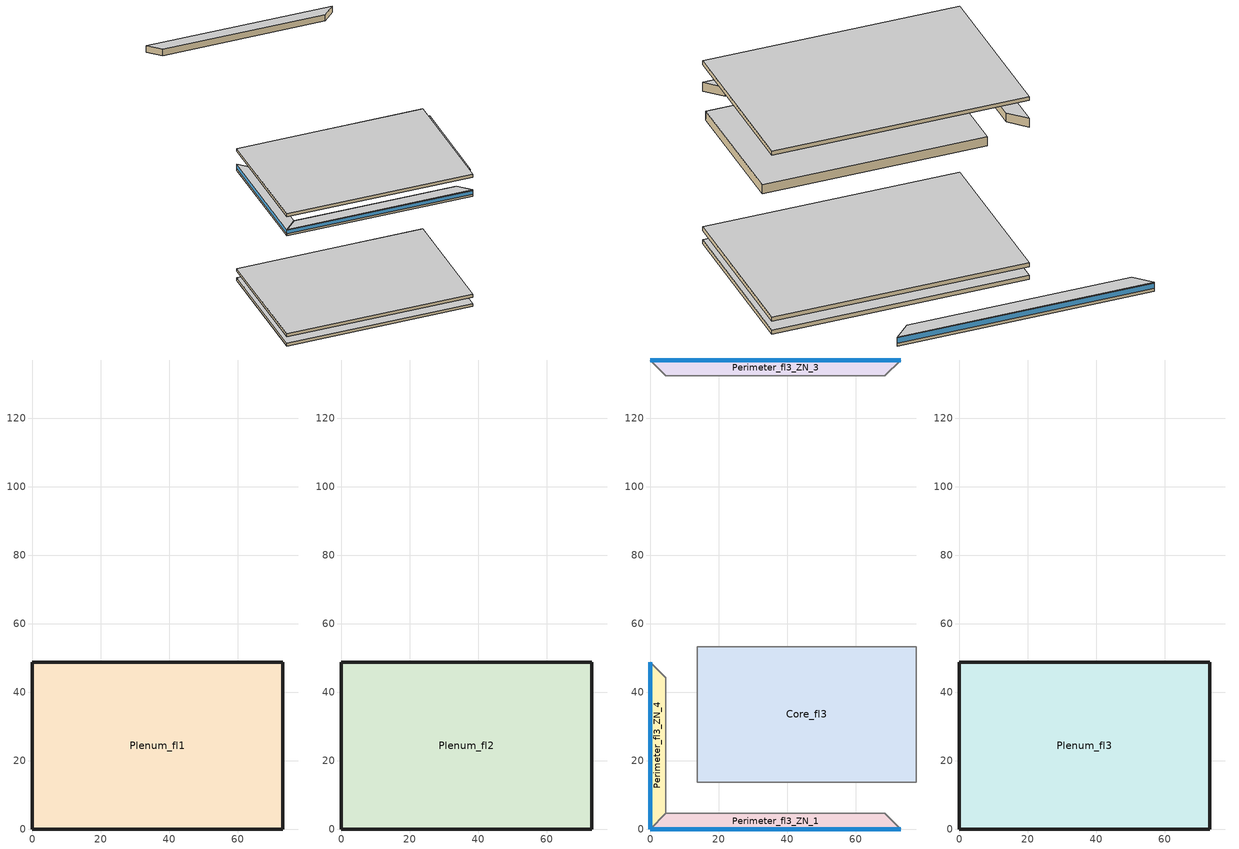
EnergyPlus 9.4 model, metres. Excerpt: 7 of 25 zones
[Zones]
Plenum_fl1
 floor to Perimeter_fl1_ZN_1 (DropCeiling): 73.11,0 0,0 4.57,4.57 68.53,4.57 z51.83
 floor to Perimeter_fl1_ZN_2 (DropCeiling): 73.11,0 68.53,4.57 68.53,44.16 73.11,48.74 z51.83
 floor to Perimeter_fl1_ZN_3 (DropCeiling): 0,48.74 73.11,48.74 68.53,44.16 4.57,44.16 z51.83
 floor to Perimeter_fl1_ZN_4 (DropCeiling): 0,0 0,48.74 4.57,44.16 4.57,4.57 z51.83
 floor to Core_fl1 (DropCeiling): 68.53,4.57 4.57,4.57 4.57,44.16 68.53,44.16 z51.83
 wall outside (Mass Non-res Ext Wall): 73.11,0 73.11,48.74 0,48.74 0,0 73.11,0 z51.83:53.05
 ceiling adiabatic (INT-FLOOR-UNDERSIDE): 73.11,48.74 0,48.74 0,0 73.11,0 z53.05
Plenum_fl2
 floor to Perimeter_fl2_ZN_1 (DropCeiling): 73.11,0 0,0 4.57,4.57 68.53,4.57 z55.79
 floor to Perimeter_fl2_ZN_2 (DropCeiling): 73.11,0 68.53,4.57 68.53,44.16 73.11,48.74 z55.79
 floor to Perimeter_fl2_ZN_3 (DropCeiling): 0,48.74 73.11,48.74 68.53,44.16 4.57,44.16 z55.79
 floor to Perimeter_fl2_ZN_4 (DropCeiling): 0,0 0,48.74 4.57,44.16 4.57,4.57 z55.79
 floor to Core_fl2 (DropCeiling): 68.53,4.57 4.57,4.57 4.57,44.16 68.53,44.16 z55.79
 wall outside (Mass Non-res Ext Wall): 73.11,0 73.11,48.74 0,48.74 0,0 73.11,0 z55.79:57.01
 ceiling adiabatic (INT-FLOOR-UNDERSIDE): 73.11,48.74 0,48.74 0,0 73.11,0 z57.01
Core_fl3
 floor adiabatic (INT-FLOOR-TOPSIDE): 77.68,53.31 77.68,13.72 13.72,13.72 13.72,53.31 z99.08
 wall to Perimeter_fl3_ZN_2 (int-walls): 77.68,13.72 77.68,53.31 z99.08:101.82
 wall to Perimeter_fl3_ZN_3 (int-walls): 77.68,53.31 13.72,53.31 z99.08:101.82
 wall to Perimeter_fl3_ZN_1 (int-walls): 13.72,13.72 77.68,13.72 z99.08:101.82
 wall to Perimeter_fl3_ZN_4 (int-walls): 13.72,53.31 13.72,13.72 z99.08:101.82
Perimeter_fl3_ZN_1
 floor adiabatic (INT-FLOOR-TOPSIDE): 68.53,4.57 73.11,0 0,0 4.57,4.57 z99.08
 wall outside (Mass Non-res Ext Wall): 0,0 73.11,0 z99.08:101.82
 wall to Perimeter_fl3_ZN_2 (int-walls): 73.11,0 68.53,4.57 z99.08:101.82
 wall to Perimeter_fl3_ZN_4 (int-walls): 4.57,4.57 0,0 z99.08:101.82
 window (Window Non-res Fixed): 0,0 73.11,0 z99.99:101.58
Perimeter_fl3_ZN_3
 floor adiabatic (INT-FLOOR-TOPSIDE): 4.57,132.49 0,137.06 73.11,137.06 68.53,132.49 z99.08
 wall outside (Mass Non-res Ext Wall): 73.11,137.06 0,137.06 z99.08:101.82
 wall to Perimeter_fl3_ZN_2 (int-walls): 68.53,132.49 73.11,137.06 z99.08:101.82
 wall to Perimeter_fl3_ZN_4 (int-walls): 0,137.06 4.57,132.49 z99.08:101.82
 window (Window Non-res Fixed): 73.11,137.06 0,137.06 z99.99:101.58
Perimeter_fl3_ZN_4
 floor adiabatic (INT-FLOOR-TOPSIDE): 4.57,4.57 0,0 0,48.74 4.57,44.16 z99.08
 wall outside (Mass Non-res Ext Wall): 0,48.74 0,0 z99.08:101.82
 window (Window Non-res Fixed): 0,48.74 0,0 z99.99:101.58
Plenum_fl3
 floor to Perimeter_fl3_ZN_1 (DropCeiling): 73.11,0 0,0 4.57,4.57 68.53,4.57 z107.31
 floor to Perimeter_fl3_ZN_2 (DropCeiling): 73.11,0 68.53,4.57 68.53,44.16 73.11,48.74 z107.31
 floor to Perimeter_fl3_ZN_3 (DropCeiling): 0,48.74 73.11,48.74 68.53,44.16 4.57,44.16 z107.31
 floor to Perimeter_fl3_ZN_4 (DropCeiling): 0,0 0,48.74 4.57,44.16 4.57,4.57 z107.31
 floor to Core_fl3 (DropCeiling): 4.57,44.16 68.53,44.16 68.53,4.57 4.57,4.57 z107.31
 wall outside (Mass Non-res Ext Wall): 73.11,0 73.11,48.74 0,48.74 0,0 73.11,0 z107.31:108.53
 ceiling adiabatic (INT-FLOOR-UNDERSIDE): 73.11,0 73.11,48.74 0,48.74 0,0 z108.53
[Building]
Ref Bldg Large Office New2004_v1.3_5.0: 0, City, 0.04, 0.2, FullInteriorAndExterior, 25, 6
[Site:GroundTemperature:BuildingSurface]
19.91, 19.92, 19.91, 19.93, 19.95, 20.04, 20.33, 20.06, 20.44, 20.09, 19.99, 19.95
[Site:Location]
USA CA-SAN FRANCISCO: 37.62, -122.4, -8, 5
[Site:WaterMainsTemperature]
Correlation: , 13.08, 8
[Construction]
DropCeiling: Std AC02
INT-FLOOR-TOPSIDE: MAT-CC05 4 HW CONCRETE, CP02 CARPET PAD
INT-FLOOR-UNDERSIDE: CP02 CARPET PAD, MAT-CC05 4 HW CONCRETE
InteriorFurnishings: Std Wood 6inch
Mass Non-res Ext Wall: 1IN Stucco, 8IN Concrete HW, Mass NonRes Wall Insulation, 1/2IN Gypsum
Window Non-res Fixed: NonRes Fixed Assembly Window
int-walls: 1/2IN Gypsum, 1/2IN Gypsum
[Material]
1/2IN Gypsum: Smooth, 0.0127, 0.16, 784.9, 830, 0.9, 0.92, 0.92
1IN Stucco: Smooth, 0.0253, 0.6918, 1858, 837, 0.9, 0.92, 0.92
8IN CONCRETE HW: Rough, 0.2032, 1.311, 2240, 836.8, 0.9, 0.7, 0.7
MAT-CC05 4 HW CONCRETE: Rough, 0.1016, 1.311, 2240, 836.8, 0.9, 0.7, 0.7
Mass NonRes Wall Insulation: MediumRough, 0.03654, 0.049, 265, 836.8, 0.9, 0.7, 0.7
Std AC02: MediumSmooth, 0.0127, 0.057, 288, 1339, 0.9, 0.7, 0.2
Std Wood 6inch: MediumSmooth, 0.15, 0.12, 540, 1210, 0.9, 0.7, 0.7
[Material:NoMass]
CP02 CARPET PAD: VeryRough, 0.2165, 0.9, 0.7, 0.8
[WindowMaterial:SimpleGlazingSystem]
NonRes Fixed Assembly Window: 6.927, 0.39
[ElectricEquipment]
Core_fl3_PlugMisc_Equip: Core_fl3, BLDG_EQUIP_SCH, Watts/Area, , 10.76, , 0, 0.5, 0, General
Perimeter_fl0_ZN_2_PlugMisc_Equip: Perimeter_fl0_ZN_2, BLDG_EQUIP_SCH, Watts/Area, , 10.76, , 0, 0.5, 0, General
Perimeter_fl1_ZN_2_PlugMisc_Equip: Perimeter_fl1_ZN_2, BLDG_EQUIP_SCH, Watts/Area, , 10.76, , 0, 0.5, 0, General
Perimeter_fl2_ZN_2_PlugMisc_Equip: Perimeter_fl2_ZN_2, BLDG_EQUIP_SCH, Watts/Area, , 10.76, , 0, 0.5, 0, General
Perimeter_fl3_ZN_1_PlugMisc_Equip: Perimeter_fl3_ZN_1, BLDG_EQUIP_SCH, Watts/Area, , 10.76, , 0, 0.5, 0, General
Perimeter_fl3_ZN_2_PlugMisc_Equip: Perimeter_fl3_ZN_2, BLDG_EQUIP_SCH, Watts/Area, , 10.76, , 0, 0.5, 0, General
Perimeter_fl3_ZN_3_PlugMisc_Equip: Perimeter_fl3_ZN_3, BLDG_EQUIP_SCH, Watts/Area, , 10.76, , 0, 0.5, 0, General
Perimeter_fl3_ZN_4_PlugMisc_Equip: Perimeter_fl3_ZN_4, BLDG_EQUIP_SCH, Watts/Area, , 10.76, , 0, 0.5, 0, General
[Exterior:FuelEquipment]
Elevators: Electricity, BLDG_ELEVATORS, 244400, Elevators
[Exterior:Lights]
Exterior Facade Lighting: ALWAYS_ON, 51260, AstronomicalClock, Exterior Facade Lighting
[InternalMass]
Core_fl3 Internal Mass: InteriorFurnishings, Core_fl3, 5065
Perimeter_fl0_ZN_2 Internal Mass: InteriorFurnishings, Perimeter_fl0_ZN_2, 404
Perimeter_fl1_ZN_2 Internal Mass: InteriorFurnishings, Perimeter_fl1_ZN_2, 404
Perimeter_fl2_ZN_2 Internal Mass: InteriorFurnishings, Perimeter_fl2_ZN_2, 404
Perimeter_fl3_ZN_1 Internal Mass: InteriorFurnishings, Perimeter_fl3_ZN_1, 626.8
Perimeter_fl3_ZN_2 Internal Mass: InteriorFurnishings, Perimeter_fl3_ZN_2, 404
Perimeter_fl3_ZN_3 Internal Mass: InteriorFurnishings, Perimeter_fl3_ZN_3, 626.8
Perimeter_fl3_ZN_4 Internal Mass: InteriorFurnishings, Perimeter_fl3_ZN_4, 404
[Lights]
Core_fl3_Lights: Core_fl3, BLDG_LIGHT_SCH, Watts/Area, , 10.76, , 0, 0.7, 0.2, 1, General, No
Perimeter_fl0_ZN_2_Lights: Perimeter_fl0_ZN_2, BLDG_LIGHT_SCH, Watts/Area, , 10.76, , 0, 0.7, 0.2, 1, General, No
Perimeter_fl1_ZN_2_Lights: Perimeter_fl1_ZN_2, BLDG_LIGHT_SCH, Watts/Area, , 10.76, , 0, 0.7, 0.2, 1, General, No
Perimeter_fl2_ZN_2_Lights: Perimeter_fl2_ZN_2, BLDG_LIGHT_SCH, Watts/Area, , 10.76, , 0, 0.7, 0.2, 1, General, No
Perimeter_fl3_ZN_1_Lights: Perimeter_fl3_ZN_1, BLDG_LIGHT_SCH, Watts/Area, , 10.76, , 0, 0.7, 0.2, 1, General, No
Perimeter_fl3_ZN_2_Lights: Perimeter_fl3_ZN_2, BLDG_LIGHT_SCH, Watts/Area, , 10.76, , 0, 0.7, 0.2, 1, General, No
Perimeter_fl3_ZN_3_Lights: Perimeter_fl3_ZN_3, BLDG_LIGHT_SCH, Watts/Area, , 10.76, , 0, 0.7, 0.2, 1, General, No
Perimeter_fl3_ZN_4_Lights: Perimeter_fl3_ZN_4, BLDG_LIGHT_SCH, Watts/Area, , 10.76, , 0, 0.7, 0.2, 1, General, No
[OtherEquipment]
Spawn-Zone-Plenum_fl1-RadiantGains: None, Plenum_fl1, Spawn-RadiantGains-Schedule, EquipmentLevel, 0, 0, 0, 0, 1, 0
Spawn-Zone-Plenum_fl2-RadiantGains: None, Plenum_fl2, Spawn-RadiantGains-Schedule, EquipmentLevel, 0, 0, 0, 0, 1, 0
Spawn-Zone-Perimeter_fl1_ZN_2-RadiantGains: None, Perimeter_fl1_ZN_2, Spawn-RadiantGains-Schedule, EquipmentLevel, 0, 0, 0, 0, 1, 0
Spawn-Zone-Perimeter_fl2_ZN_2-RadiantGains: None, Perimeter_fl2_ZN_2, Spawn-RadiantGains-Schedule, EquipmentLevel, 0, 0, 0, 0, 1, 0
[People]
Core_fl3 People: Core_fl3, BLDG_OCC_SCH, Area/Person, , , 18.58, 0.3, Autocalculate, ACTIVITY_SCH, , No, ZoneAveraged, , WORK_EFF_SCH, ClothingInsulationSchedule, , CLOTHING_SCH, AIR_VELO_SCH, Fanger
Perimeter_fl0_ZN_2 People: Perimeter_fl0_ZN_2, BLDG_OCC_SCH, Area/Person, , , 18.58, 0.3, Autocalculate, ACTIVITY_SCH, , No, ZoneAveraged, , WORK_EFF_SCH, ClothingInsulationSchedule, , CLOTHING_SCH, AIR_VELO_SCH, Fanger
Perimeter_fl1_ZN_2 People: Perimeter_fl1_ZN_2, BLDG_OCC_SCH, Area/Person, , , 18.58, 0.3, Autocalculate, ACTIVITY_SCH, , No, ZoneAveraged, , WORK_EFF_SCH, ClothingInsulationSchedule, , CLOTHING_SCH, AIR_VELO_SCH, Fanger
Perimeter_fl2_ZN_2 People: Perimeter_fl2_ZN_2, BLDG_OCC_SCH, Area/Person, , , 18.58, 0.3, Autocalculate, ACTIVITY_SCH, , No, ZoneAveraged, , WORK_EFF_SCH, ClothingInsulationSchedule, , CLOTHING_SCH, AIR_VELO_SCH, Fanger
Perimeter_fl3_ZN_1 People: Perimeter_fl3_ZN_1, BLDG_OCC_SCH, Area/Person, , , 18.58, 0.3, Autocalculate, ACTIVITY_SCH, , No, ZoneAveraged, , WORK_EFF_SCH, ClothingInsulationSchedule, , CLOTHING_SCH, AIR_VELO_SCH, Fanger
Perimeter_fl3_ZN_2 People: Perimeter_fl3_ZN_2, BLDG_OCC_SCH, Area/Person, , , 18.58, 0.3, Autocalculate, ACTIVITY_SCH, , No, ZoneAveraged, , WORK_EFF_SCH, ClothingInsulationSchedule, , CLOTHING_SCH, AIR_VELO_SCH, Fanger
Perimeter_fl3_ZN_3 People: Perimeter_fl3_ZN_3, BLDG_OCC_SCH, Area/Person, , , 18.58, 0.3, Autocalculate, ACTIVITY_SCH, , No, ZoneAveraged, , WORK_EFF_SCH, ClothingInsulationSchedule, , CLOTHING_SCH, AIR_VELO_SCH, Fanger
Perimeter_fl3_ZN_4 People: Perimeter_fl3_ZN_4, BLDG_OCC_SCH, Area/Person, , , 18.58, 0.3, Autocalculate, ACTIVITY_SCH, , No, ZoneAveraged, , WORK_EFF_SCH, ClothingInsulationSchedule, , CLOTHING_SCH, AIR_VELO_SCH, Fanger
[UtilityCost:Charge:Simple]
WinterDemandCharge: PGE_E-19_MediumGeneralTOUDemandService, totalDemand, Winter, DemandCharges, 3.18
SummerPeakEnergyCharge: PGE_E-19_MediumGeneralTOUDemandService, PeakEnergy, Summer, EnergyCharges, 0.1575
SummerMidPeakEnergyCharge: PGE_E-19_MediumGeneralTOUDemandService, MidPeakEnergy, Summer, EnergyCharges, 0.09613
SummerOffPeakEnergyCharge: PGE_E-19_MediumGeneralTOUDemandService, OffPeakEnergy, Summer, EnergyCharges, 0.08203
WinterMidPeakEnergyCharge: PGE_E-19_MediumGeneralTOUDemandService, MidPeakEnergy, Winter, EnergyCharges, 0.1018
WinterOffPeakEnergyCharge: PGE_E-19_MediumGeneralTOUDemandService, OffPeakEnergy, Winter, EnergyCharges, 0.08203
TaxofEightPercent: PGE_E-19_MediumGeneralTOUDemandService, subtotal, Annual, Taxes, 0.08
SummerEnergyCharge: PGE_A-10MediumGeneralDemandService, totalEnergy, Summer, EnergyCharges, 0.1416
WinterEnergyCharge: PGE_A-10MediumGeneralDemandService, totalEnergy, Winter, EnergyCharges, 0.103
SummerDemandCharge: PGE_A-10MediumGeneralDemandService, totalDemand, Summer, DemandCharges, 6.56
WinterDemandCharge: PGE_A-10MediumGeneralDemandService, totalDemand, Winter, DemandCharges, 1.58
TaxofEightPercent: PGE_A-10MediumGeneralDemandService, subtotal, Annual, Taxes, 0.08
SummerEnergyCharge: PGE_A-1SmallGeneralService, totalEnergy, Summer, EnergyCharges, 0.1794
WinterEnergyCharge: PGE_A-1SmallGeneralService, totalEnergy, Winter, EnergyCharges, 0.1179
TaxofEightPercent: PGE_A-1SmallGeneralService, subtotal, Annual, Taxes, 0.08
MonthlyRateGasCharge: CA_EIAMonthlyRateGas, totalEnergy, Annual, EnergyCharges, CA_MonthlyGasRates
TaxofEightPercent: CA_EIAMonthlyRateGas, SubTotal, Annual, Taxes, 0.08
[UtilityCost:Qualify]
MinDemand500kw: PGE_E-19_MediumGeneralTOUDemandService, TotalDemand, Minimum, 500, Annual, Count, 12
MaxDemand500kw: PGE_A-10MediumGeneralDemandService, TotalDemand, Maximum, 500, Annual, Count, 1
MaxDemand500kw: PGE_A-1SmallGeneralService, TotalDemand, Maximum, 500, Annual, Count, 1
MaxEnergy4200kwh: PGE_A-1SmallGeneralService, TotalEnergy, Maximum, 4200, Annual, Count, 1
[UtilityCost:Tariff]
CA_EIAMonthlyRateGas: NaturalGas:Facility, MCF, , , , , , , 0, , , , Comm Gas
PGE_A-1SmallGeneralService: Electricity:Facility, kWh, , , , PGESeasonsSchedule, , HalfHour, 7.31, , , , Comm Elect
PGE_A-10MediumGeneralDemandService: Electricity:Facility, kWh, , , , PGESeasonsSchedule, , HalfHour, 67.64, , , , Comm Elect
PGE_E-19_MediumGeneralTOUDemandService: Electricity:Facility, kWh, , , PGETOUSched, PGESeasonsSchedule, , HalfHour, 174.9, , , , Comm Elect
[UtilityCost:Variable]
CA_MonthlyGasRates: CA_EIAMonthlyRateGas, Currency, 9.37, 8.88, 8.2, 7.29, 7.82, 8.26, 8.23, 8.21, 7.9, 8.09, 7.64, 8.43
[Zone]
Core_fl3: 0, 4.573, 4.573, 11.8896, 1, 1, , , Autocalculate, , , Yes
Plenum_fl1: 0, 0, 0, 6.7072, 1, 1, , , Autocalculate, , , No
Plenum_fl2: 0, 0, 0, 10.6704, 1, 1, , , Autocalculate, , , No
Plenum_fl3: 0, 0, 0, 14.6336, 1, 1, , , Autocalculate, , , No
Perimeter_fl0_ZN_2: 0, 68.53, 0, 0, 1, 1, , , Autocalculate, , , Yes
Perimeter_fl1_ZN_2: 0, 68.53, 0, 3.9632, 1, 1, , , Autocalculate, , , Yes
Perimeter_fl2_ZN_2: 0, 68.53, 0, 7.9264, 1, 1, , , Autocalculate, , , Yes
Perimeter_fl3_ZN_1; Perimeter_fl3_ZN_4: 0, 0, 0, 11.8896, 1, 1, , , Autocalculate, , , Yes
Perimeter_fl3_ZN_2: 0, 68.53, 0, 11.8896, 1, 1, , , Autocalculate, , , Yes
Perimeter_fl3_ZN_3: 0, 0, 44.16, 11.8896, 1, 1, , , Autocalculate, , , Yes
[Schedule:Compact]
ACTIVITY_SCH: Any Number, Through: 12/31, For: AllDays, Until: 24:00, 120
AIR_VELO_SCH: Any Number, Through: 12/31, For: AllDays, Until: 24:00, 0.2
ALWAYS_ON: On/Off, Through: 12/31, For: AllDays, Until: 24:00, 1
BLDG_ELEVATORS: Fraction, Through: 12/31, For: AllDays, Until: 04:00, 0.05, Until: 05:00, 0.1, Until: 06:00, 0.2, Until: 07:00, 0.4, Until: 09:00, 0.5, Until: 10:00, 0.35, Until: 16:00, 0.15, Until: 17:00, 0.35, Until: 19:00, 0.5, Until: 21:00, 0.4, Until: 22:00, 0.3, Until: 23:00, 0.2, Until: 24:00, 0.1
BLDG_EQUIP_SCH: Fraction, Through: 12/31, For: Weekdays, Until: 08:00, 0.4, Until: 12:00, 0.9, Until: 13:00, 0.8, Until: 17:00, 0.9, Until: 18:00, 0.8, Until: 20:00, 0.6, Until: 22:00, 0.5, Until: 24:00, 0.4, For: Saturday, Until: 06:00, 0.3, Until: 08:00, 0.4, Until: 14:00, 0.5, Until: 17:00, 0.35, Until: 24:00, 0.3, For: SummerDesignDay, Until: 24:00, 1, For: WinterDesignDay, Until: 24:00, 0, For: AllOtherDays, Until: 24:00, 0.3
BLDG_LIGHT_SCH: Fraction, Through: 12/31, For: Weekdays, Until: 05:00, 0.05, Until: 07:00, 0.1, Until: 08:00, 0.3, Until: 17:00, 0.9, Until: 18:00, 0.7, Until: 20:00, 0.5, Until: 22:00, 0.3, Until: 23:00, 0.1, Until: 24:00, 0.05, For: Saturday, Until: 06:00, 0.05, Until: 08:00, 0.1, Until: 14:00, 0.5, Until: 17:00, 0.15, Until: 24:00, 0.05, For: SummerDesignDay, Until: 24:00, 1, For: WinterDesignDay, Until: 24:00, 0, For: AllOtherDays, Until: 24:00, 0.05
BLDG_OCC_SCH: Fraction, Through: 12/31, For: SummerDesignDay, Until: 06:00, 0, Until: 22:00, 1, Until: 24:00, 0.05, For: Weekdays, Until: 06:00, 0, Until: 07:00, 0.1, Until: 08:00, 0.2, Until: 12:00, 0.95, Until: 13:00, 0.5, Until: 17:00, 0.95, Until: 18:00, 0.7, Until: 20:00, 0.4, Until: 22:00, 0.1, Until: 24:00, 0.05, For: Saturday, Until: 06:00, 0, Until: 08:00, 0.1, Until: 14:00, 0.5, Until: 17:00, 0.1, Until: 24:00, 0, For: AllOtherDays, Until: 24:00, 0
CLOTHING_SCH: Any Number, Through: 04/30, For: AllDays, Until: 24:00, 1, Through: 09/30, For: AllDays, Until: 24:00, 0.5, Through: 12/31, For: AllDays, Until: 24:00, 1
PGESeasonsSchedule: Number, Through: 4/30, For: AllDays, Until: 24:00, 1, Through: 10/31, For: AllDays, Until: 24:00, 3, Through: 12/31, For: AllDays, Until: 24:00, 1
PGETOUSched: Number, Through: 4/30, For: WeekDays, Until: 8:30, 3, Until: 21:30, 4, Until: 24:00, 3, For: AllOtherDays, Until: 24:00, 3, Through: 10/31, For: WeekDays, Until: 8:30, 3, Until: 12:00, 4, Until: 18:00, 1, Until: 21:30, 4, Until: 24:00, 3, For: AllOtherDays, Until: 24:00, 3, Through: 12/31, For: WeekDays, Until: 10:00, 3, Until: 22:00, 1, Until: 24:00, 3, For: AllOtherDays, Until: 24:00, 3
WORK_EFF_SCH: Fraction, Through: 12/31, For: AllDays, Until: 24:00, 0
[Schedule:Constant]
Spawn-RadiantGains-Schedule: 1
